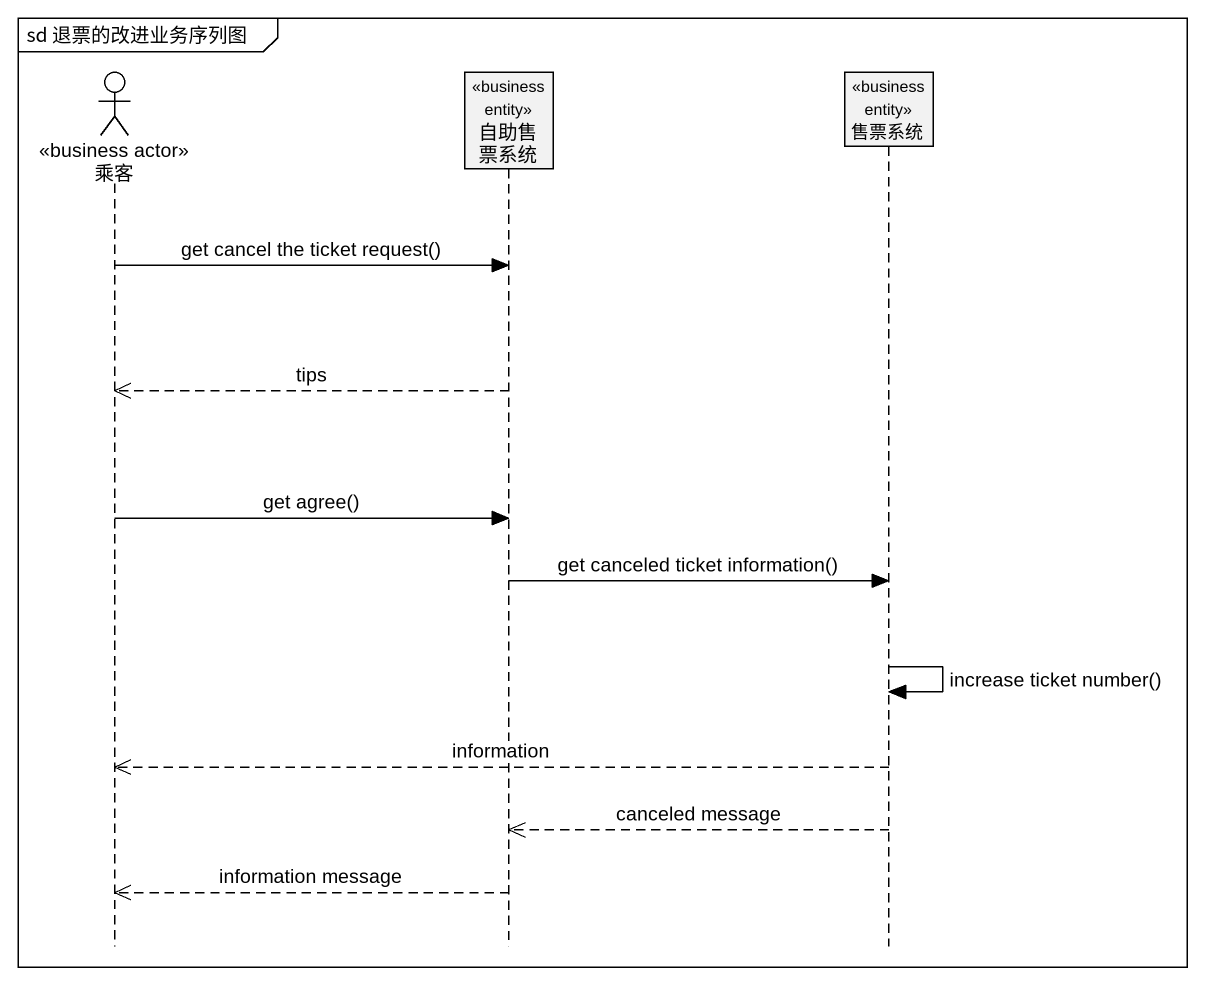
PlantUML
@startuml
mainframe sd 退票的改进业务序列图
hide footbox
actor 乘客 <<business actor>>
participant 自助售票系统 <<business entity>>
participant 售票系统 <<business entity>>

乘客 -> 自助售票系统 : get cancel the ticket request()
自助售票系统 -->> 乘客 : tips
乘客 -> 自助售票系统 : get agree()
自助售票系统 -> 售票系统 : get canceled ticket information()
售票系统 -> 售票系统 : increase ticket number()
售票系统 -->> 乘客 : information
售票系统 -->> 自助售票系统 : canceled message
自助售票系统 -->> 乘客 : information message
@enduml
